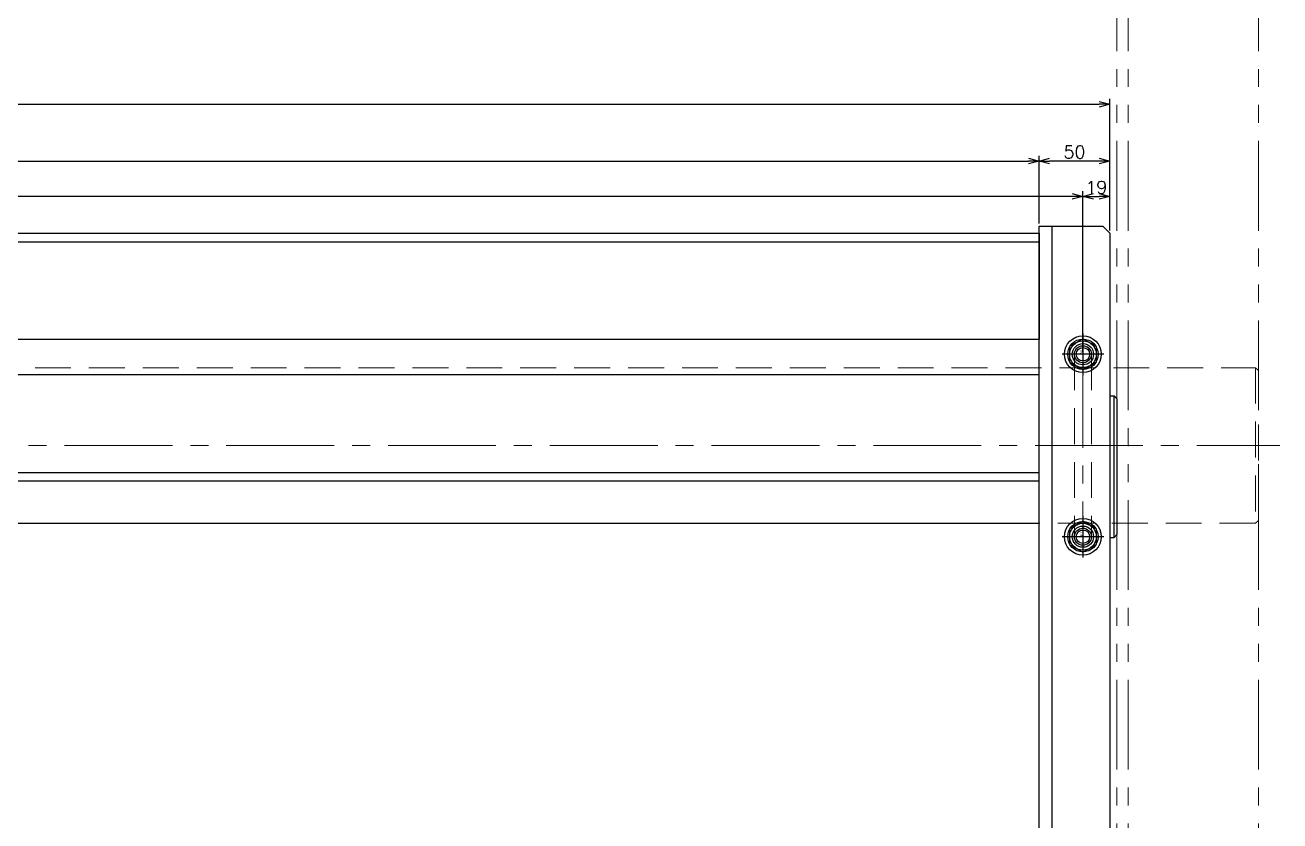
# Model space of a CAD drawing. Header units: millimetres. Extents: x -8731 to 85711, y -14522 to 31379.
# Drawn here: x 1215 to 2101, y -3633 to -3071 of the extents above; entities that cross this region are included whole.
import ezdxf

# ---------------------------------------------------------------- set-up
doc = ezdxf.new("R2010")
doc.units = ezdxf.units.MM
doc.header["$LTSCALE"] = 4
doc.header["$PDMODE"] = 99
doc.header["$PDSIZE"] = 1
for name, pattern in [('CENTER2', [28.575, 19.05, -3.175, 3.175, -3.175]), ('HIDDEN', [9.525, 6.35, -3.175]), ('PHANTOM2', [31.75, 15.875, -3.175, 3.175, -3.175, 3.175, -3.175])]:
    doc.linetypes.add(name, pattern=pattern)
for name, color, linetype, lineweight in [('04_HIDDEN', 2, 'HIDDEN', 13), ('05_CENTER', 4, 'CENTER2', 13), ('06_PHANTOM', 2, 'PHANTOM2', 13), ('08_DIM', 3, 'Continuous', 13)]:
    doc.layers.add(name, color=color, linetype=linetype, lineweight=lineweight)
doc.layers.add('10_DRAFT', color=8, linetype='Continuous', lineweight=0, plot=False)
doc.styles.add('KANJI0', font='txt.shx', dxfattribs={"width": 0.9, "height": 30, "bigfont": 'bigfont'})
doc.styles.add('KSS_TXT', font='txt.shx', dxfattribs={"bigfont": 'extfont2.shx'})
doc.dimstyles.new('KSS_DIM', dxfattribs={"dimscale": 3, "dimtxt": 3, "dimasz": 2.5, "dimexe": 1.25, "dimexo": 0.625, "dimtad": 1, "dimdsep": 46, "dimtxsty": 'KSS_TXT', "dimblk": 'OPEN30', "dimcen": 0, "dimazin": 2, "dimtfac": 0.75, "dimtmove": 0, "dimatfit": 3, "dimldrblk": 'OPEN30', "dimfxl": 1, "dimtolj": 1, "dimarcsym": 0})

# ---------------------------------------------------------------- blocks, each defined once
blk = doc.blocks.new('_Open30')
at = {"color": 0, "linetype": 'ByBlock', "lineweight": -2}
for p, q in [((-1, 0.27), (0, 0)), ((0, 0), (-1, -0.27)), ((0, 0), (-1, 0))]:
    blk.add_line(p, q, dxfattribs=at)
blk = doc.blocks.new('*D1071')
at = {"layer": '08_DIM', "color": 0, "lineweight": -2, "transparency": 16777216}
for p, q in [((1962.06, -3301.9), (1962.06, -3188.19)), ((1969.56, -3191.94), (1973.56, -3191.94)), ((1981.06, -3216.16), (1981.06, -3188.19))]:
    blk.add_line(p, q, dxfattribs=at)
at = {"layer": 'Defpoints', "color": 0, "transparency": 16777216}
for p in [(1981.06, -3191.94), (1981.06, -3218.04), (1962.06, -3303.77)]:
    blk.add_point(p, dxfattribs=at)
at = {"layer": '08_DIM', "color": 0, "lineweight": -2, "transparency": 16777216, "xscale": 7.5, "yscale": 7.5, "zscale": 7.5, "rotation": 180}
blk.add_blockref('_Open30', (1962.06, -3191.94), dxfattribs=at)
at = {"layer": '08_DIM', "color": 0, "lineweight": -2, "transparency": 16777216, "xscale": 7.5, "yscale": 7.5, "zscale": 7.5}
blk.add_blockref('_Open30', (1981.06, -3191.94), dxfattribs=at)
at = {"layer": '08_DIM', "color": 0, "transparency": 16777216, "insert": (1971.56, -3185.57), "char_height": 9, "attachment_point": 5, "style": 'KSS_TXT'}
blk.add_mtext('\\A1;19', dxfattribs=at)
blk = doc.blocks.new('*D1073')
at = {"layer": '08_DIM', "color": 0, "lineweight": -2, "transparency": 16777216}
for p, q in [((10.06, -3301.9), (10.06, -3188.19)), ((1954.56, -3191.94), (17.56, -3191.94)), ((1962.06, -3301.9), (1962.06, -3188.19))]:
    blk.add_line(p, q, dxfattribs=at)
at = {"layer": 'Defpoints', "color": 0, "transparency": 16777216}
for p in [(10.06, -3191.94), (10.06, -3303.77), (1962.06, -3303.77)]:
    blk.add_point(p, dxfattribs=at)
at = {"layer": '08_DIM', "color": 0, "lineweight": -2, "transparency": 16777216, "xscale": 7.5, "yscale": 7.5, "zscale": 7.5, "rotation": 180}
blk.add_blockref('_Open30', (10.06, -3191.94), dxfattribs=at)
at = {"layer": '08_DIM', "color": 0, "lineweight": -2, "transparency": 16777216, "xscale": 7.5, "yscale": 7.5, "zscale": 7.5}
blk.add_blockref('_Open30', (1962.06, -3191.94), dxfattribs=at)
at = {"layer": '08_DIM', "color": 0, "transparency": 16777216, "insert": (986.06, -3185.56), "char_height": 9, "attachment_point": 5, "style": 'KSS_TXT'}
blk.add_mtext('\\A1;1952', dxfattribs=at)
blk = doc.blocks.new('*D1702')
at = {"layer": '08_DIM', "color": 0, "lineweight": -2, "transparency": 16777216}
for p, q in [((1931.06, -3211.16), (1931.06, -3163.22)), ((1981.06, -3216.16), (1981.06, -3163.22)), ((1973.56, -3166.97), (1938.56, -3166.97))]:
    blk.add_line(p, q, dxfattribs=at)
at = {"layer": 'Defpoints', "color": 0, "transparency": 16777216}
for p in [(1931.06, -3166.97), (1931.06, -3213.04), (1981.06, -3218.04)]:
    blk.add_point(p, dxfattribs=at)
at = {"layer": '08_DIM', "color": 0, "lineweight": -2, "transparency": 16777216, "xscale": 7.5, "yscale": 7.5, "zscale": 7.5, "rotation": 180}
blk.add_blockref('_Open30', (1931.06, -3166.97), dxfattribs=at)
at = {"layer": '08_DIM', "color": 0, "lineweight": -2, "transparency": 16777216, "xscale": 7.5, "yscale": 7.5, "zscale": 7.5}
blk.add_blockref('_Open30', (1981.06, -3166.97), dxfattribs=at)
at = {"layer": '08_DIM', "color": 0, "transparency": 16777216, "insert": (1956.06, -3160.59), "char_height": 9, "attachment_point": 5, "style": 'KSS_TXT'}
blk.add_mtext('\\A1;50', dxfattribs=at)
blk = doc.blocks.new('A$C710D0C96_1_1_1')
at = {"color": 0}
for p, q in [((954, 940), (954, -15)), ((-945, 929), (945, 929)), ((-945, 766), (945, 766))]:
    blk.add_line(p, q, dxfattribs=at)
blk.add_lwpolyline([(995, 10), (995, -10), (990, -15), (945, -15), (945, 940), (990, 940), (995, 935), (995, 50)], dxfattribs=at)
for points in [[(-945, 935), (945, 935), (945, 860), (-945, 860)], [(-945, 760), (945, 760), (945, 835), (-945, 835)]]:
    blk.add_lwpolyline(points, close=True, dxfattribs=at)
for centre in [(976, 849.5), (976, 720.5)]:
    blk.add_circle(centre, 7.5, dxfattribs=at)
at = {"layer": '05_CENTER'}
for p, q in [((976, 837.6), (976, 861.4)), ((987.9, 849.5), (964.1, 849.5)), ((976, 708.6), (976, 732.4)), ((987.9, 720.5), (964.1, 720.5))]:
    blk.add_line(p, q, dxfattribs=at)
blk = doc.blocks.new('*D1959')
at = {"layer": '08_DIM', "color": 0, "lineweight": -2, "transparency": 16777216}
for p, q in [((-8.94, -3216.16), (-8.94, -3123.08)), ((-1.44, -3126.83), (1973.56, -3126.83)), ((1981.06, -3216.16), (1981.06, -3123.08))]:
    blk.add_line(p, q, dxfattribs=at)
at = {"layer": 'Defpoints', "color": 0, "transparency": 16777216}
for p in [(1981.06, -3126.83), (-8.94, -3218.04), (1981.06, -3218.04)]:
    blk.add_point(p, dxfattribs=at)
at = {"layer": '08_DIM', "color": 0, "lineweight": -2, "transparency": 16777216, "xscale": 7.5, "yscale": 7.5, "zscale": 7.5, "rotation": 180}
blk.add_blockref('_Open30', (-8.94, -3126.83), dxfattribs=at)
at = {"layer": '08_DIM', "color": 0, "lineweight": -2, "transparency": 16777216, "xscale": 7.5, "yscale": 7.5, "zscale": 7.5}
blk.add_blockref('_Open30', (1981.06, -3126.83), dxfattribs=at)
at = {"layer": '08_DIM', "color": 0, "transparency": 16777216, "insert": (986.06, -3120.46), "char_height": 9, "attachment_point": 5, "style": 'KSS_TXT'}
blk.add_mtext('\\A1;1990', dxfattribs=at)
blk = doc.blocks.new('*D1960')
at = {"layer": '08_DIM', "color": 0, "lineweight": -2, "transparency": 16777216}
for p, q in [((41.06, -3211.16), (41.06, -3163.22)), ((1931.06, -3211.16), (1931.06, -3163.22)), ((48.56, -3166.97), (1923.56, -3166.97))]:
    blk.add_line(p, q, dxfattribs=at)
at = {"layer": 'Defpoints', "color": 0, "transparency": 16777216}
for p in [(1931.06, -3166.97), (41.06, -3213.04), (1931.06, -3213.04)]:
    blk.add_point(p, dxfattribs=at)
at = {"layer": '08_DIM', "color": 0, "lineweight": -2, "transparency": 16777216, "xscale": 7.5, "yscale": 7.5, "zscale": 7.5, "rotation": 180}
blk.add_blockref('_Open30', (41.06, -3166.97), dxfattribs=at)
at = {"layer": '08_DIM', "color": 0, "lineweight": -2, "transparency": 16777216, "xscale": 7.5, "yscale": 7.5, "zscale": 7.5}
blk.add_blockref('_Open30', (1931.06, -3166.97), dxfattribs=at)
at = {"layer": '08_DIM', "color": 0, "transparency": 16777216, "insert": (986.06, -3160.59), "char_height": 9, "attachment_point": 5, "style": 'KSS_TXT'}
blk.add_mtext('\\A1;1890', dxfattribs=at)
blk = doc.blocks.new('A$C5FBC6F7F_1_1')
at = {"color": 0}
blk.add_line((1098, 55), (1098, -55), dxfattribs=at)
blk.add_lwpolyline([(-1098, 55), (1098, 55), (1100, 53), (1100, -53), (1098, -55), (-1098, -55), (-1100, -53), (-1100, 53)], close=True, dxfattribs=at)
at = {"layer": '05_CENTER'}
blk.add_line((-1115.2, 0), (1115.2, 0), dxfattribs=at)
blk = doc.blocks.new('12b_2_1')
at = {"color": 0}
for p, q in [((-5.48, 9.48), (-10.95, 0)), ((5.48, 9.48), (-5.48, 9.48)), ((10.95, 0), (5.48, 9.48)), ((-10.95, 0), (-5.48, -9.48)), ((5.48, -9.48), (10.95, 0)), ((-5.48, -9.48), (5.48, -9.48))]:
    blk.add_line(p, q, dxfattribs=at)
at = {"color": 0, "linetype": 'CENTER2'}
for p, q in [((0, -14.77), (0, 14.77)), ((14.77, 0), (-14.77, 0))]:
    blk.add_line(p, q, dxfattribs=at)
at = {"color": 0}
for radius in [13, 10.75, 9.48, 6, 4.75]:
    blk.add_circle((0, 0), radius, dxfattribs=at)
at = {"layer": '10_DRAFT', "linetype": 'CENTER2', "style": 'KANJI0', "width": 0.82}
blk.add_text('Ｍ１２', height=1.5, dxfattribs=at).set_placement((0.31, 0.09))
blk = doc.blocks.new('A$C3E246D50_1_1')
at = {"color": 0}
for p, q in [((0, 6), (-129, 6)), ((0, -6), (-129, -6))]:
    blk.add_line(p, q, dxfattribs=at)
for centre, start, end in [((-129, 0), 89.99877, 270), ((0, 0), 270, 90.00123)]:
    blk.add_arc(centre, 6, start, end, dxfattribs=at)
at = {"layer": '04_HIDDEN', "color": 0}
for centre, start, end in [((-129, 0), 270, 90.00123), ((0, 0), 89.99877, 270)]:
    blk.add_arc(centre, 6, start, end, dxfattribs=at)
at = {"layer": '05_CENTER', "color": 0}
for p, q in [((-129, 10.35), (-129, -10.35)), ((0, 10.35), (0, -10.35)), ((10.14, 0), (-139.14, 0))]:
    blk.add_line(p, q, dxfattribs=at)
at = {"layer": '10_DRAFT'}
blk.add_line((-64.5, -6), (-64.5, 6), dxfattribs=at)
blk = doc.blocks.new('A$C68E638F9_1_1')
for p in [(-129, 0), (0, 0)]:
    blk.add_blockref('12b_2_1', p)
at = {"layer": '04_HIDDEN', "color": 4}
blk.add_blockref('A$C3E246D50_1_1', (0, 0), dxfattribs=at)

msp = doc.modelspace()

# ---------------------------------------------------------------- linework, layer by layer
for p, q in [((1981.0645, -3333.03776), (1984.0645, -3333.03776)), ((1984.0645, -3333.03776), (1986.0645, -3335.03776)), ((1984.0645, -3433.03776), (1984.0645, -3333.03776)), ((1986.0645, -3335.03776), (1986.0645, -3431.03776)), ((41.0645, -3423.03776), (1931.0645, -3423.03776)), ((1986.0645, -3431.03776), (1984.0645, -3433.03776)), ((1981.0645, -3433.03776), (1984.0645, -3433.03776))]:
    msp.add_line(p, q)
at = {"layer": '06_PHANTOM'}
for p, q in [((1986.0645, -4867.17761), (1986.0645, -1029.27088)), ((1994.0645, -4867.17761), (1994.0645, -1029.27088)), ((2086.0645, -4867.17761), (2086.0645, -1029.27088))]:
    msp.add_line(p, q, dxfattribs=at)

# ---------------------------------------------------------------- block references
msp.add_blockref('A$C710D0C96_1_1_1', (986.0645, -4153.03776))
at = {"rotation": 90}
msp.add_blockref('A$C68E638F9_1_1', (1962.0645, -3303.53776), dxfattribs=at)
at = {"layer": '04_HIDDEN'}
msp.add_blockref('A$C5FBC6F7F_1_1', (986.0645, -3368.03776), dxfattribs=at)

# ---------------------------------------------------------------- dimensions: what is measured, and where the dimension line sits
at = {"layer": '08_DIM'}
dim = msp.add_linear_dim(base=(1981.0645, -3126.83105), p1=(-8.9355, -3218.03776), p2=(1981.0645, -3218.03776), dimstyle='KSS_DIM', override={"dimscale": 3}, dxfattribs=at)
dim.commit()
dim.dimension.update_dxf_attribs({"geometry": '*D1959', "text_midpoint": (986.0645, -3120.45605)})
at = {"layer": '08_DIM', "color": 1}
for p1, picture, middle in [((41.0645, -3213.03776), '*D1960', (986.0645, -3160.59223)), ((1981.0645, -3218.03776), '*D1702', (1956.0645, -3160.58598))]:
    dim = msp.add_linear_dim(base=(1931.0645, -3166.96723), p1=p1, p2=(1931.0645, -3213.03776), dimstyle='KSS_DIM', override={"dimscale": 3}, dxfattribs=at)
    dim.commit()
    dim.dimension.update_dxf_attribs({"geometry": picture, "text_midpoint": middle})
for base, p2, picture, middle in [((10.0645, -3191.94023), (10.0645, -3303.77165), '*D1073', (986.0645, -3185.55898)), ((1981.0645, -3191.94023), (1981.0645, -3218.03776), '*D1071', (1971.5645, -3185.56523))]:
    dim = msp.add_linear_dim(base=base, p1=(1962.0645, -3303.77165), p2=p2, dimstyle='KSS_DIM', dxfattribs=at)
    dim.commit()
    dim.dimension.update_dxf_attribs({"geometry": picture, "text_midpoint": middle})

doc.saveas('drawing.dxf')
